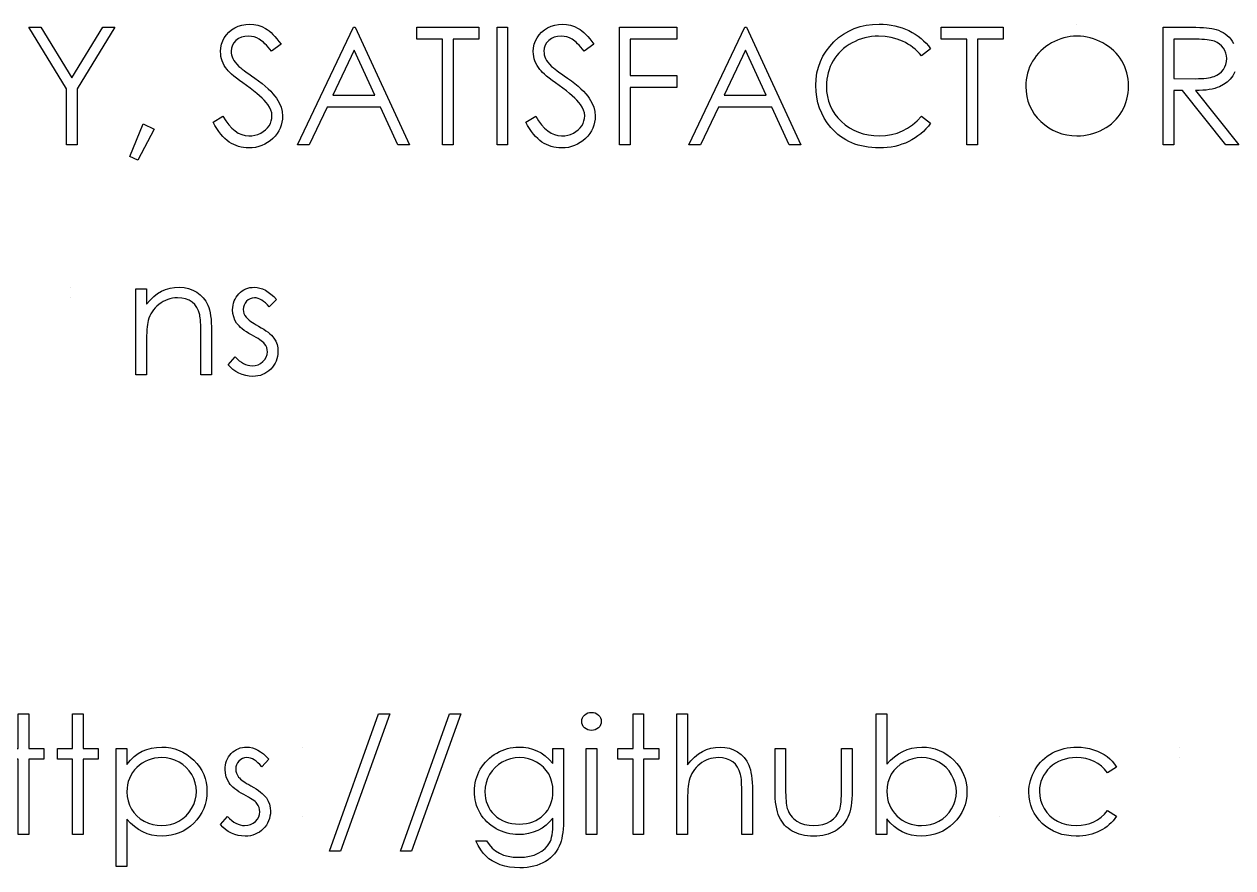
# Model space of a CAD drawing. Header units: millimetres. Extents: x -118 to 176, y -25 to 88.
# Drawn here: x 6.38 to 42.28, y 35.23 to 60.3 of the extents above; entities that cross this region are included whole.
import ezdxf

# ---------------------------------------------------------------- set-up
doc = ezdxf.new("R2010")
doc.units = ezdxf.units.MM

msp = doc.modelspace()

# ---------------------------------------------------------------- linework, layer by layer
at = {"color": 7, "linetype": 'Continuous'}
for p, q in [((37.638, 60.304), (37.638, 60.304)), ((7.755, 52.484), (7.755, 52.484)), ((7.754, 52.17), (7.754, 52.17)), ((14.664, 38.817), (14.664, 38.817)), ((40.691, 38.817), (40.691, 38.817)), ((40.689, 38.503), (40.689, 38.503)), ((14.664, 36.753), (14.664, 36.753)), ((35.35, 36.753), (35.35, 36.753))]:
    msp.add_line(p, q, dxfattribs=at)
at = {"color": 7, "linetype": 'Continuous', "flags": 128}
for points in [[(6.52, 60.215), (6.879, 60.215), (6.879, 60.215), (7.799, 58.711), (7.799, 58.711), (8.718, 60.215), (8.718, 60.215), (9.077, 60.215), (9.077, 60.215), (7.955, 58.378), (7.955, 58.378), (7.955, 56.715), (7.955, 56.715), (7.641, 56.715), (7.641, 56.715), (7.641, 58.378), (7.641, 58.378), (6.52, 60.215)], [(11.994, 57.39), (12.29, 57.567), (12.29, 57.567), (12.375, 57.43), (12.462, 57.312), (12.553, 57.212), (12.648, 57.13), (12.745, 57.066), (12.846, 57.02), (12.951, 56.993), (13.058, 56.984), (13.058, 56.984), (13.15, 56.989), (13.239, 57.004), (13.325, 57.029), (13.409, 57.065), (13.486, 57.109), (13.553, 57.161), (13.611, 57.219), (13.658, 57.285), (13.696, 57.355), (13.723, 57.427), (13.738, 57.5), (13.744, 57.577), (13.744, 57.577), (13.736, 57.664), (13.712, 57.751), (13.673, 57.836), (13.618, 57.92), (13.618, 57.92), (13.571, 57.98), (13.515, 58.042), (13.449, 58.108), (13.374, 58.176), (13.291, 58.247), (13.199, 58.322), (13.097, 58.399), (12.987, 58.479), (12.987, 58.479), (12.877, 58.558), (12.778, 58.632), (12.691, 58.7), (12.614, 58.763), (12.547, 58.819), (12.492, 58.87), (12.448, 58.915), (12.414, 58.955), (12.414, 58.955), (12.368, 59.017), (12.328, 59.08), (12.295, 59.145), (12.267, 59.211), (12.246, 59.278), (12.23, 59.347), (12.221, 59.417), (12.218, 59.487), (12.218, 59.487), (12.225, 59.598), (12.246, 59.705), (12.281, 59.806), (12.329, 59.902), (12.391, 59.99), (12.463, 60.069), (12.547, 60.137), (12.642, 60.196), (12.745, 60.243), (12.853, 60.278), (12.964, 60.297), (13.081, 60.304), (13.081, 60.304), (13.204, 60.297), (13.324, 60.273), (13.439, 60.233), (13.55, 60.177), (13.606, 60.142), (13.661, 60.101), (13.718, 60.053), (13.775, 59.998), (13.834, 59.936), (13.893, 59.868), (13.953, 59.793), (14.013, 59.712), (14.013, 59.712), (13.729, 59.497), (13.729, 59.497), (13.677, 59.562), (13.628, 59.622), (13.58, 59.676), (13.534, 59.724), (13.49, 59.766), (13.448, 59.802), (13.407, 59.833), (13.369, 59.858), (13.294, 59.896), (13.215, 59.924), (13.132, 59.94), (13.046, 59.945), (13.046, 59.945), (12.938, 59.938), (12.84, 59.913), (12.753, 59.873), (12.676, 59.817), (12.613, 59.75), (12.568, 59.675), (12.541, 59.592), (12.532, 59.502), (12.532, 59.502), (12.535, 59.446), (12.545, 59.391), (12.56, 59.336), (12.581, 59.282), (12.612, 59.227), (12.652, 59.171), (12.702, 59.112), (12.763, 59.05), (12.763, 59.05), (12.786, 59.03), (12.819, 59.003), (12.863, 58.97), (12.917, 58.929), (12.98, 58.882), (13.055, 58.829), (13.139, 58.769), (13.233, 58.702), (13.233, 58.702), (13.347, 58.618), (13.452, 58.537), (13.546, 58.459), (13.632, 58.383), (13.708, 58.309), (13.775, 58.237), (13.834, 58.168), (13.882, 58.101), (13.959, 57.969), (14.014, 57.837), (14.047, 57.705), (14.058, 57.572), (14.058, 57.572), (14.054, 57.478), (14.04, 57.387), (14.017, 57.299), (13.985, 57.214), (13.944, 57.132), (13.894, 57.054), (13.835, 56.979), (13.766, 56.907), (13.691, 56.841), (13.613, 56.783), (13.53, 56.735), (13.444, 56.696), (13.353, 56.665), (13.259, 56.642), (13.161, 56.629), (13.058, 56.625), (13.058, 56.625), (12.979, 56.628), (12.901, 56.636), (12.825, 56.649), (12.752, 56.669), (12.68, 56.694), (12.61, 56.724), (12.542, 56.759), (12.476, 56.801), (12.411, 56.848), (12.348, 56.904), (12.286, 56.966), (12.225, 57.036), (12.165, 57.113), (12.107, 57.198), (12.05, 57.29), (11.994, 57.39)], [(16.212, 60.215), (17.827, 56.715), (17.827, 56.715), (17.486, 56.715), (17.486, 56.715), (16.968, 57.836), (16.968, 57.836), (15.382, 57.836), (15.382, 57.836), (14.85, 56.715), (14.85, 56.715), (14.507, 56.715), (14.507, 56.715), (16.167, 60.215), (16.167, 60.215), (16.212, 60.215)], [(18.052, 59.856), (18.052, 60.215), (18.052, 60.215), (19.891, 60.215), (19.891, 60.215), (19.891, 59.856), (19.891, 59.856), (19.129, 59.856), (19.129, 59.856), (19.129, 56.715), (19.129, 56.715), (18.814, 56.715), (18.814, 56.715), (18.814, 59.856), (18.814, 59.856), (18.052, 59.856)], [(20.43, 60.215), (20.744, 60.215), (20.744, 60.215), (20.744, 56.715), (20.744, 56.715), (20.43, 56.715), (20.43, 56.715), (20.43, 60.215)], [(21.282, 57.39), (21.578, 57.567), (21.578, 57.567), (21.663, 57.43), (21.751, 57.312), (21.842, 57.212), (21.937, 57.13), (22.034, 57.066), (22.135, 57.02), (22.239, 56.993), (22.347, 56.984), (22.347, 56.984), (22.439, 56.989), (22.528, 57.004), (22.614, 57.029), (22.697, 57.065), (22.774, 57.109), (22.842, 57.161), (22.899, 57.219), (22.947, 57.285), (22.984, 57.355), (23.011, 57.427), (23.027, 57.5), (23.032, 57.577), (23.032, 57.577), (23.025, 57.664), (23.001, 57.751), (22.962, 57.836), (22.907, 57.92), (22.907, 57.92), (22.859, 57.98), (22.803, 58.042), (22.737, 58.108), (22.663, 58.176), (22.579, 58.247), (22.488, 58.322), (22.386, 58.399), (22.276, 58.479), (22.276, 58.479), (22.166, 58.558), (22.067, 58.632), (21.979, 58.7), (21.902, 58.763), (21.836, 58.819), (21.78, 58.87), (21.736, 58.915), (21.702, 58.955), (21.702, 58.955), (21.657, 59.017), (21.617, 59.08), (21.583, 59.145), (21.556, 59.211), (21.534, 59.278), (21.519, 59.347), (21.51, 59.417), (21.507, 59.487), (21.507, 59.487), (21.514, 59.598), (21.535, 59.705), (21.569, 59.806), (21.617, 59.902), (21.679, 59.99), (21.751, 60.069), (21.836, 60.137), (21.93, 60.196), (22.033, 60.243), (22.141, 60.278), (22.253, 60.297), (22.369, 60.304), (22.369, 60.304), (22.492, 60.297), (22.612, 60.273), (22.727, 60.233), (22.839, 60.177), (22.894, 60.142), (22.95, 60.101), (23.006, 60.053), (23.064, 59.998), (23.122, 59.936), (23.181, 59.868), (23.241, 59.793), (23.302, 59.712), (23.302, 59.712), (23.018, 59.497), (23.018, 59.497), (22.966, 59.562), (22.916, 59.622), (22.868, 59.676), (22.822, 59.724), (22.779, 59.766), (22.736, 59.802), (22.696, 59.833), (22.658, 59.858), (22.582, 59.896), (22.503, 59.924), (22.42, 59.94), (22.334, 59.945), (22.334, 59.945), (22.226, 59.938), (22.129, 59.913), (22.042, 59.873), (21.965, 59.817), (21.901, 59.75), (21.857, 59.675), (21.83, 59.592), (21.821, 59.502), (21.821, 59.502), (21.824, 59.446), (21.833, 59.391), (21.848, 59.336), (21.87, 59.282), (21.9, 59.227), (21.94, 59.171), (21.99, 59.112), (22.051, 59.05), (22.051, 59.05), (22.075, 59.03), (22.108, 59.003), (22.151, 58.97), (22.205, 58.929), (22.269, 58.882), (22.343, 58.829), (22.427, 58.769), (22.522, 58.702), (22.522, 58.702), (22.636, 58.618), (22.74, 58.537), (22.835, 58.459), (22.92, 58.383), (22.997, 58.309), (23.064, 58.237), (23.122, 58.168), (23.17, 58.101), (23.248, 57.969), (23.302, 57.837), (23.335, 57.705), (23.346, 57.572), (23.346, 57.572), (23.342, 57.478), (23.328, 57.387), (23.306, 57.299), (23.274, 57.214), (23.233, 57.132), (23.182, 57.054), (23.124, 56.979), (23.055, 56.907), (22.98, 56.841), (22.901, 56.783), (22.819, 56.735), (22.732, 56.696), (22.642, 56.665), (22.547, 56.642), (22.449, 56.629), (22.347, 56.625), (22.347, 56.625), (22.267, 56.628), (22.19, 56.636), (22.114, 56.649), (22.04, 56.669), (21.969, 56.694), (21.899, 56.724), (21.831, 56.759), (21.764, 56.801), (21.7, 56.848), (21.636, 56.904), (21.574, 56.966), (21.513, 57.036), (21.453, 57.113), (21.395, 57.198), (21.338, 57.29), (21.282, 57.39)], [(24.064, 60.215), (25.77, 60.215), (25.77, 60.215), (25.77, 59.856), (25.77, 59.856), (24.379, 59.856), (24.379, 59.856), (24.379, 58.779), (24.379, 58.779), (25.77, 58.779), (25.77, 58.779), (25.77, 58.42), (25.77, 58.42), (24.379, 58.42), (24.379, 58.42), (24.379, 56.715), (24.379, 56.715), (24.064, 56.715), (24.064, 56.715), (24.064, 60.215)], [(27.834, 60.215), (29.449, 56.715), (29.449, 56.715), (29.108, 56.715), (29.108, 56.715), (28.59, 57.836), (28.59, 57.836), (27.004, 57.836), (27.004, 57.836), (26.471, 56.715), (26.471, 56.715), (26.129, 56.715), (26.129, 56.715), (27.789, 60.215), (27.789, 60.215), (27.834, 60.215)], [(33.308, 59.572), (33.033, 59.362), (33.033, 59.362), (32.974, 59.431), (32.911, 59.497), (32.846, 59.558), (32.778, 59.614), (32.706, 59.666), (32.633, 59.714), (32.556, 59.757), (32.476, 59.797), (32.309, 59.862), (32.134, 59.908), (31.952, 59.936), (31.761, 59.945), (31.761, 59.945), (31.656, 59.943), (31.552, 59.933), (31.451, 59.917), (31.352, 59.896), (31.254, 59.867), (31.158, 59.834), (31.065, 59.793), (30.973, 59.747), (30.885, 59.695), (30.802, 59.639), (30.724, 59.579), (30.651, 59.514), (30.583, 59.445), (30.521, 59.372), (30.464, 59.295), (30.411, 59.213), (30.364, 59.128), (30.324, 59.041), (30.29, 58.951), (30.262, 58.858), (30.24, 58.763), (30.224, 58.665), (30.215, 58.564), (30.212, 58.461), (30.212, 58.461), (30.219, 58.306), (30.24, 58.158), (30.274, 58.017), (30.323, 57.882), (30.386, 57.753), (30.463, 57.631), (30.553, 57.515), (30.658, 57.407), (30.773, 57.308), (30.895, 57.221), (31.025, 57.149), (31.162, 57.09), (31.306, 57.043), (31.458, 57.01), (31.617, 56.99), (31.783, 56.984), (31.783, 56.984), (31.966, 56.993), (32.141, 57.02), (32.309, 57.066), (32.469, 57.13), (32.622, 57.212), (32.767, 57.312), (32.903, 57.43), (33.033, 57.567), (33.033, 57.567), (33.308, 57.359), (33.308, 57.359), (33.241, 57.274), (33.169, 57.193), (33.094, 57.118), (33.015, 57.048), (32.931, 56.982), (32.844, 56.922), (32.752, 56.867), (32.657, 56.816), (32.558, 56.771), (32.456, 56.733), (32.352, 56.7), (32.244, 56.672), (32.134, 56.651), (32.02, 56.637), (31.904, 56.628), (31.785, 56.625), (31.785, 56.625), (31.672, 56.627), (31.562, 56.635), (31.456, 56.647), (31.352, 56.663), (31.251, 56.684), (31.153, 56.711), (31.059, 56.742), (30.967, 56.778), (30.878, 56.818), (30.792, 56.864), (30.71, 56.914), (30.63, 56.969), (30.553, 57.029), (30.48, 57.093), (30.409, 57.163), (30.342, 57.237), (30.342, 57.237), (30.238, 57.369), (30.147, 57.509), (30.071, 57.655), (30.009, 57.808), (29.96, 57.967), (29.926, 58.133), (29.905, 58.305), (29.898, 58.485), (29.898, 58.485), (29.906, 58.673), (29.931, 58.854), (29.973, 59.028), (30.032, 59.193), (30.107, 59.351), (30.2, 59.501), (30.309, 59.644), (30.435, 59.779), (30.574, 59.903), (30.72, 60.009), (30.876, 60.099), (31.04, 60.173), (31.212, 60.231), (31.393, 60.271), (31.583, 60.296), (31.781, 60.304), (31.781, 60.304), (31.902, 60.301), (32.019, 60.292), (32.134, 60.277), (32.245, 60.256), (32.354, 60.229), (32.46, 60.196), (32.563, 60.156), (32.662, 60.111), (32.758, 60.061), (32.85, 60.006), (32.938, 59.945), (33.021, 59.881), (33.099, 59.811), (33.173, 59.736), (33.243, 59.656), (33.308, 59.572)], [(33.622, 59.856), (33.622, 60.215), (33.622, 60.215), (35.462, 60.215), (35.462, 60.215), (35.462, 59.856), (35.462, 59.856), (34.699, 59.856), (34.699, 59.856), (34.699, 56.715), (34.699, 56.715), (34.385, 56.715), (34.385, 56.715), (34.385, 59.856), (34.385, 59.856), (33.622, 59.856)], [(40.218, 60.215), (40.919, 60.215), (40.919, 60.215), (41.059, 60.214), (41.188, 60.212), (41.304, 60.208), (41.409, 60.203), (41.503, 60.196), (41.584, 60.188), (41.654, 60.178), (41.712, 60.167), (41.712, 60.167), (41.788, 60.147), (41.861, 60.121), (41.93, 60.09), (41.996, 60.054), (42.057, 60.013), (42.115, 59.966), (42.17, 59.915), (42.221, 59.858), (42.267, 59.798), (42.307, 59.734)], [(42.462, 56.715), (42.073, 56.715), (42.073, 56.715), (40.788, 58.33), (40.788, 58.33), (40.532, 58.33), (40.532, 58.33), (40.532, 56.715), (40.532, 56.715), (40.218, 56.715), (40.218, 56.715), (40.218, 60.215)], [(37.654, 59.945), (37.554, 59.943), (37.456, 59.933), (37.359, 59.917), (37.264, 59.896), (37.17, 59.867), (37.077, 59.832), (36.985, 59.792), (36.895, 59.745), (36.808, 59.693), (36.726, 59.636), (36.649, 59.575), (36.577, 59.51), (36.509, 59.44), (36.446, 59.367), (36.389, 59.288), (36.336, 59.206), (36.289, 59.12), (36.248, 59.032), (36.213, 58.941), (36.185, 58.847), (36.163, 58.752), (36.148, 58.654), (36.138, 58.554), (36.135, 58.451), (36.135, 58.451), (36.142, 58.299), (36.163, 58.154), (36.197, 58.015), (36.246, 57.882), (36.309, 57.754), (36.385, 57.633), (36.476, 57.518), (36.58, 57.409), (36.694, 57.309), (36.814, 57.223), (36.94, 57.15), (37.071, 57.09), (37.208, 57.043), (37.351, 57.01), (37.499, 56.99), (37.654, 56.984), (37.654, 56.984), (37.757, 56.987), (37.859, 56.996), (37.959, 57.011), (38.057, 57.033), (38.153, 57.06), (38.247, 57.093), (38.339, 57.133), (38.43, 57.179), (38.517, 57.23), (38.599, 57.285), (38.675, 57.346), (38.747, 57.41), (38.815, 57.479), (38.877, 57.552), (38.934, 57.63), (38.986, 57.713), (39.033, 57.799), (39.074, 57.888), (39.108, 57.978), (39.136, 58.071), (39.158, 58.167), (39.174, 58.264), (39.183, 58.364), (39.186, 58.467), (39.186, 58.467), (39.183, 58.568), (39.174, 58.668), (39.158, 58.765), (39.136, 58.859), (39.108, 58.951), (39.074, 59.04), (39.033, 59.127), (38.986, 59.212), (38.934, 59.293), (38.876, 59.37), (38.813, 59.443), (38.746, 59.512), (38.673, 59.577), (38.594, 59.637), (38.512, 59.693), (38.423, 59.745), (38.332, 59.792), (38.239, 59.832), (38.145, 59.867), (38.05, 59.896), (37.952, 59.917), (37.854, 59.933), (37.755, 59.943), (37.654, 59.945)], [(40.532, 59.856), (40.532, 58.689), (40.532, 58.689), (41.173, 58.684), (41.173, 58.684), (41.263, 58.685), (41.347, 58.688), (41.425, 58.693), (41.497, 58.7), (41.563, 58.709), (41.623, 58.72), (41.677, 58.734), (41.724, 58.749), (41.808, 58.787), (41.883, 58.834), (41.948, 58.892), (42.003, 58.958), (42.047, 59.032), (42.078, 59.11), (42.097, 59.193), (42.103, 59.279), (42.103, 59.279), (42.097, 59.363), (42.078, 59.444), (42.045, 59.52), (42.001, 59.593), (41.947, 59.659), (41.884, 59.714), (41.814, 59.76), (41.735, 59.795), (41.691, 59.809), (41.639, 59.821), (41.581, 59.832), (41.517, 59.84), (41.445, 59.847), (41.366, 59.852), (41.28, 59.855), (41.189, 59.856), (41.189, 59.856), (40.532, 59.856)], [(16.186, 59.532), (15.552, 58.195), (15.552, 58.195), (16.803, 58.195), (16.803, 58.195), (16.186, 59.532)], [(27.808, 59.532), (27.174, 58.195), (27.174, 58.195), (28.425, 58.195), (28.425, 58.195), (27.808, 59.532)], [(42.339, 58.887), (42.279, 58.773), (42.202, 58.671), (42.111, 58.582), (42.005, 58.506), (41.884, 58.444), (41.817, 58.418), (41.744, 58.394), (41.665, 58.375), (41.579, 58.359), (41.487, 58.347), (41.39, 58.338), (41.286, 58.332), (41.176, 58.33), (41.176, 58.33), (42.462, 56.715)], [(9.923, 57.343), (10.244, 57.187), (10.244, 57.187), (9.762, 56.266), (9.762, 56.266), (9.526, 56.368), (9.526, 56.368), (9.923, 57.343)], [(9.705, 52.439), (10.02, 52.439), (10.02, 52.439), (10.02, 51.978), (10.02, 51.978), (10.123, 52.101), (10.231, 52.207), (10.344, 52.294), (10.463, 52.363), (10.587, 52.416), (10.717, 52.454), (10.852, 52.476), (10.993, 52.484), (10.993, 52.484), (11.134, 52.475), (11.268, 52.448), (11.392, 52.402), (11.509, 52.339), (11.614, 52.261), (11.705, 52.17), (11.781, 52.066), (11.842, 51.95), (11.867, 51.884), (11.889, 51.81), (11.907, 51.728), (11.922, 51.637), (11.934, 51.537), (11.942, 51.429), (11.948, 51.312), (11.949, 51.187), (11.949, 51.187), (11.949, 49.881), (11.949, 49.881), (11.635, 49.881), (11.635, 49.881), (11.635, 51.084), (11.635, 51.084), (11.634, 51.189), (11.633, 51.284), (11.63, 51.37), (11.626, 51.448), (11.62, 51.516), (11.614, 51.575), (11.606, 51.626), (11.598, 51.666), (11.598, 51.666), (11.562, 51.784), (11.512, 51.886), (11.449, 51.973), (11.373, 52.043), (11.283, 52.099), (11.181, 52.138), (11.066, 52.162), (10.938, 52.17), (10.938, 52.17), (10.862, 52.167), (10.789, 52.158), (10.716, 52.142), (10.647, 52.121), (10.579, 52.093), (10.513, 52.06), (10.449, 52.02), (10.388, 51.975), (10.329, 51.924), (10.277, 51.872), (10.229, 51.816), (10.186, 51.757), (10.149, 51.695), (10.117, 51.631), (10.09, 51.562), (10.068, 51.492), (10.068, 51.492), (10.057, 51.44), (10.047, 51.379), (10.038, 51.308), (10.031, 51.227), (10.027, 51.136), (10.022, 51.036), (10.02, 50.926), (10.02, 50.806), (10.02, 50.806), (10.02, 49.881), (10.02, 49.881), (9.705, 49.881), (9.705, 49.881), (9.705, 52.439)], [(13.879, 52.12), (13.665, 51.9), (13.665, 51.9), (13.609, 51.964), (13.553, 52.018), (13.497, 52.064), (13.442, 52.102), (13.387, 52.132), (13.332, 52.153), (13.278, 52.165), (13.224, 52.17), (13.224, 52.17), (13.158, 52.163), (13.097, 52.144), (13.04, 52.111), (12.989, 52.066), (12.946, 52.012), (12.916, 51.954), (12.898, 51.892), (12.891, 51.825), (12.891, 51.825), (12.897, 51.765), (12.913, 51.707), (12.94, 51.649), (12.978, 51.593), (12.978, 51.593), (13.003, 51.565), (13.034, 51.535), (13.07, 51.504), (13.113, 51.471), (13.162, 51.438), (13.217, 51.403), (13.277, 51.367), (13.344, 51.33), (13.344, 51.33), (13.425, 51.283), (13.499, 51.238), (13.567, 51.192), (13.628, 51.147), (13.682, 51.103), (13.73, 51.058), (13.771, 51.014), (13.804, 50.971), (13.804, 50.971), (13.856, 50.88), (13.894, 50.784), (13.916, 50.683), (13.923, 50.575), (13.923, 50.575), (13.92, 50.5), (13.91, 50.427), (13.893, 50.357), (13.87, 50.29), (13.839, 50.225), (13.803, 50.164), (13.759, 50.106), (13.709, 50.051), (13.653, 50), (13.595, 49.957), (13.534, 49.92), (13.468, 49.89), (13.4, 49.866), (13.327, 49.85), (13.252, 49.84), (13.174, 49.836), (13.174, 49.836), (13.068, 49.842), (12.965, 49.859), (12.864, 49.888), (12.765, 49.928), (12.672, 49.979), (12.587, 50.038), (12.511, 50.106), (12.443, 50.183), (12.443, 50.183), (12.651, 50.42), (12.651, 50.42), (12.711, 50.357), (12.772, 50.302), (12.835, 50.256), (12.897, 50.218), (12.961, 50.188), (13.026, 50.167), (13.091, 50.155), (13.158, 50.15), (13.158, 50.15), (13.248, 50.158), (13.332, 50.181), (13.408, 50.219), (13.477, 50.273), (13.535, 50.337), (13.576, 50.407), (13.601, 50.481), (13.609, 50.562), (13.609, 50.562), (13.604, 50.629), (13.588, 50.692), (13.561, 50.751), (13.523, 50.806), (13.523, 50.806), (13.499, 50.833), (13.467, 50.861), (13.428, 50.892), (13.384, 50.924), (13.332, 50.958), (13.273, 50.993), (13.208, 51.03), (13.135, 51.07), (13.135, 51.07), (13.057, 51.114), (12.986, 51.158), (12.921, 51.202), (12.863, 51.246), (12.811, 51.289), (12.766, 51.333), (12.727, 51.376), (12.694, 51.419), (12.694, 51.419), (12.643, 51.508), (12.607, 51.604), (12.584, 51.705), (12.577, 51.813), (12.577, 51.813), (12.58, 51.884), (12.588, 51.951), (12.603, 52.015), (12.623, 52.077), (12.649, 52.135), (12.68, 52.191), (12.717, 52.243), (12.76, 52.292), (12.808, 52.337), (12.858, 52.376), (12.912, 52.409), (12.968, 52.436), (13.027, 52.457), (13.09, 52.472), (13.155, 52.481), (13.224, 52.484), (13.224, 52.484), (13.305, 52.478), (13.386, 52.461), (13.468, 52.433), (13.55, 52.393), (13.632, 52.341), (13.714, 52.279), (13.796, 52.205), (13.879, 52.12)], [(23.233, 39.849), (23.291, 39.844), (23.345, 39.83), (23.395, 39.804), (23.44, 39.77), (23.478, 39.729), (23.504, 39.682), (23.52, 39.633), (23.526, 39.579), (23.526, 39.579), (23.52, 39.526), (23.504, 39.477), (23.478, 39.431), (23.44, 39.39), (23.395, 39.356), (23.345, 39.33), (23.291, 39.316), (23.233, 39.311), (23.233, 39.311), (23.175, 39.316), (23.123, 39.33), (23.073, 39.356), (23.028, 39.39), (22.991, 39.431), (22.964, 39.477), (22.948, 39.526), (22.943, 39.579), (22.943, 39.579), (22.948, 39.633), (22.964, 39.682), (22.991, 39.729), (23.028, 39.77), (23.073, 39.804), (23.123, 39.83), (23.175, 39.844), (23.233, 39.849)], [(6.205, 39.804), (6.52, 39.804), (6.52, 39.804), (6.52, 38.772), (6.52, 38.772), (6.968, 38.772), (6.968, 38.772), (6.968, 38.458), (6.968, 38.458), (6.52, 38.458), (6.52, 38.458), (6.52, 36.215), (6.52, 36.215), (6.205, 36.215), (6.205, 36.215), (6.205, 38.458), (6.205, 38.458), (5.757, 38.458), (5.757, 38.458), (5.757, 38.772), (5.757, 38.772), (6.205, 38.772), (6.205, 38.772), (6.205, 39.804)], [(7.821, 39.804), (8.135, 39.804), (8.135, 39.804), (8.135, 38.772), (8.135, 38.772), (8.584, 38.772), (8.584, 38.772), (8.584, 38.458), (8.584, 38.458), (8.135, 38.458), (8.135, 38.458), (8.135, 36.215), (8.135, 36.215), (7.821, 36.215), (7.821, 36.215), (7.821, 38.458), (7.821, 38.458), (7.372, 38.458), (7.372, 38.458), (7.372, 38.772), (7.372, 38.772), (7.821, 38.772), (7.821, 38.772), (7.821, 39.804)], [(17.244, 39.804), (15.78, 35.721), (15.78, 35.721), (15.449, 35.721), (15.449, 35.721), (16.913, 39.804), (16.913, 39.804), (17.244, 39.804)], [(19.353, 39.804), (17.889, 35.721), (17.889, 35.721), (17.558, 35.721), (17.558, 35.721), (19.022, 39.804), (19.022, 39.804), (19.353, 39.804)], [(24.468, 39.804), (24.782, 39.804), (24.782, 39.804), (24.782, 38.772), (24.782, 38.772), (25.231, 38.772), (25.231, 38.772), (25.231, 38.458), (25.231, 38.458), (24.782, 38.458), (24.782, 38.458), (24.782, 36.215), (24.782, 36.215), (24.468, 36.215), (24.468, 36.215), (24.468, 38.458), (24.468, 38.458), (24.02, 38.458), (24.02, 38.458), (24.02, 38.772), (24.02, 38.772), (24.468, 38.772), (24.468, 38.772), (24.468, 39.804)], [(25.77, 39.804), (26.084, 39.804), (26.084, 39.804), (26.084, 38.289), (26.084, 38.289), (26.187, 38.413), (26.297, 38.521), (26.41, 38.612), (26.53, 38.685), (26.654, 38.743), (26.783, 38.784), (26.917, 38.809), (27.057, 38.817), (27.057, 38.817), (27.198, 38.808), (27.332, 38.781), (27.456, 38.736), (27.573, 38.673), (27.678, 38.594), (27.769, 38.504), (27.845, 38.4), (27.906, 38.284), (27.931, 38.219), (27.953, 38.145), (27.971, 38.063), (27.986, 37.972), (27.998, 37.871), (28.006, 37.763), (28.012, 37.646), (28.013, 37.521), (28.013, 37.521), (28.013, 36.215), (28.013, 36.215), (27.699, 36.215), (27.699, 36.215), (27.699, 37.418), (27.699, 37.418), (27.698, 37.522), (27.697, 37.617), (27.694, 37.704), (27.69, 37.782), (27.685, 37.85), (27.679, 37.908), (27.671, 37.959), (27.663, 38), (27.663, 38), (27.625, 38.117), (27.574, 38.22), (27.511, 38.306), (27.435, 38.377), (27.346, 38.432), (27.244, 38.471), (27.129, 38.495), (27.001, 38.503), (27.001, 38.503), (26.926, 38.5), (26.852, 38.491), (26.78, 38.476), (26.71, 38.455), (26.642, 38.427), (26.577, 38.394), (26.513, 38.354), (26.452, 38.308), (26.394, 38.258), (26.341, 38.205), (26.293, 38.149), (26.251, 38.09), (26.213, 38.028), (26.181, 37.964), (26.154, 37.896), (26.132, 37.826), (26.132, 37.826), (26.121, 37.775), (26.111, 37.714), (26.103, 37.643), (26.096, 37.561), (26.091, 37.471), (26.086, 37.37), (26.084, 37.26), (26.084, 37.139), (26.084, 37.139), (26.084, 36.215), (26.084, 36.215), (25.77, 36.215), (25.77, 36.215), (25.77, 39.804)], [(31.693, 36.215), (31.693, 39.804), (31.693, 39.804), (32.007, 39.804), (32.007, 39.804), (32.007, 38.308), (32.007, 38.308), (32.115, 38.428), (32.23, 38.531), (32.351, 38.619), (32.478, 38.69), (32.612, 38.746), (32.751, 38.786), (32.898, 38.809), (33.05, 38.817), (33.05, 38.817), (33.185, 38.811), (33.316, 38.793), (33.442, 38.762), (33.563, 38.72), (33.677, 38.666), (33.788, 38.599), (33.893, 38.521), (33.994, 38.429), (34.086, 38.33), (34.165, 38.225), (34.232, 38.115), (34.287, 38), (34.33, 37.88), (34.36, 37.755), (34.379, 37.624), (34.385, 37.488), (34.385, 37.488), (34.379, 37.355), (34.36, 37.226), (34.33, 37.101), (34.286, 36.982), (34.231, 36.868), (34.163, 36.759), (34.083, 36.655), (33.99, 36.556), (33.889, 36.466), (33.783, 36.387), (33.672, 36.32), (33.555, 36.266), (33.434, 36.224), (33.308, 36.194), (33.176, 36.176), (33.04, 36.17), (33.04, 36.17), (32.885, 36.177), (32.737, 36.201), (32.596, 36.24), (32.463, 36.294), (32.338, 36.365), (32.22, 36.454), (32.11, 36.562), (32.007, 36.688), (32.007, 36.688), (32.007, 36.215), (32.007, 36.215), (31.693, 36.215)], [(9.122, 38.772), (9.436, 38.772), (9.436, 38.772), (9.436, 38.299), (9.436, 38.299), (9.539, 38.425), (9.649, 38.532), (9.767, 38.622), (9.893, 38.693), (10.026, 38.747), (10.166, 38.786), (10.314, 38.809), (10.47, 38.817), (10.47, 38.817), (10.606, 38.811), (10.737, 38.793), (10.864, 38.763), (10.985, 38.72), (11.101, 38.666), (11.212, 38.6), (11.319, 38.521), (11.42, 38.431), (11.512, 38.332), (11.592, 38.227), (11.66, 38.119), (11.716, 38.005), (11.759, 37.886), (11.79, 37.763), (11.808, 37.634), (11.814, 37.5), (11.814, 37.5), (11.808, 37.364), (11.79, 37.233), (11.76, 37.108), (11.717, 36.987), (11.662, 36.871), (11.594, 36.761), (11.515, 36.657), (11.423, 36.557), (11.323, 36.466), (11.218, 36.388), (11.107, 36.321), (10.992, 36.266), (10.871, 36.224), (10.746, 36.194), (10.615, 36.176), (10.479, 36.17), (10.479, 36.17), (10.327, 36.177), (10.181, 36.202), (10.041, 36.241), (9.907, 36.297), (9.78, 36.369), (9.659, 36.456), (9.545, 36.559), (9.436, 36.678), (9.436, 36.678), (9.436, 35.272), (9.436, 35.272), (9.122, 35.272), (9.122, 35.272), (9.122, 38.772)], [(13.654, 38.453), (13.441, 38.234), (13.441, 38.234), (13.385, 38.297), (13.329, 38.352), (13.273, 38.398), (13.218, 38.436), (13.163, 38.465), (13.108, 38.486), (13.053, 38.499), (12.999, 38.503), (12.999, 38.503), (12.933, 38.497), (12.872, 38.477), (12.816, 38.445), (12.764, 38.399), (12.722, 38.345), (12.692, 38.288), (12.673, 38.225), (12.667, 38.159), (12.667, 38.159), (12.673, 38.098), (12.689, 38.04), (12.716, 37.983), (12.754, 37.927), (12.754, 37.927), (12.778, 37.898), (12.809, 37.868), (12.846, 37.837), (12.889, 37.805), (12.938, 37.771), (12.992, 37.737), (13.053, 37.7), (13.119, 37.663), (13.119, 37.663), (13.201, 37.617), (13.275, 37.571), (13.343, 37.526), (13.404, 37.481), (13.458, 37.436), (13.506, 37.392), (13.546, 37.348), (13.58, 37.304), (13.58, 37.304), (13.632, 37.214), (13.67, 37.118), (13.691, 37.016), (13.699, 36.909), (13.699, 36.909), (13.696, 36.833), (13.686, 36.76), (13.669, 36.69), (13.646, 36.623), (13.615, 36.559), (13.578, 36.498), (13.535, 36.44), (13.484, 36.384), (13.429, 36.334), (13.371, 36.29), (13.309, 36.254), (13.244, 36.224), (13.175, 36.2), (13.103, 36.183), (13.028, 36.173), (12.95, 36.17), (12.95, 36.17), (12.844, 36.175), (12.741, 36.193), (12.64, 36.222), (12.541, 36.262), (12.448, 36.312), (12.363, 36.372), (12.286, 36.44), (12.218, 36.516), (12.218, 36.516), (12.426, 36.753), (12.426, 36.753), (12.487, 36.69), (12.548, 36.635), (12.61, 36.589), (12.673, 36.551), (12.736, 36.522), (12.802, 36.501), (12.867, 36.488), (12.933, 36.484), (12.933, 36.484), (13.024, 36.491), (13.107, 36.515), (13.184, 36.552), (13.253, 36.606), (13.311, 36.67), (13.352, 36.74), (13.377, 36.815), (13.385, 36.895), (13.385, 36.895), (13.379, 36.962), (13.363, 37.025), (13.337, 37.084), (13.299, 37.139), (13.299, 37.139), (13.274, 37.166), (13.243, 37.195), (13.204, 37.226), (13.159, 37.258), (13.107, 37.291), (13.048, 37.327), (12.983, 37.364), (12.911, 37.403), (12.911, 37.403), (12.833, 37.447), (12.762, 37.491), (12.697, 37.535), (12.638, 37.579), (12.586, 37.622), (12.541, 37.666), (12.502, 37.709), (12.47, 37.752), (12.47, 37.752), (12.419, 37.841), (12.382, 37.937), (12.36, 38.038), (12.353, 38.146), (12.353, 38.146), (12.356, 38.217), (12.364, 38.284), (12.379, 38.349), (12.398, 38.41), (12.424, 38.469), (12.456, 38.524), (12.493, 38.577), (12.536, 38.626), (12.584, 38.671), (12.634, 38.709), (12.687, 38.742), (12.743, 38.769), (12.803, 38.79), (12.865, 38.805), (12.931, 38.814), (12.999, 38.817), (12.999, 38.817), (13.081, 38.811), (13.162, 38.795), (13.244, 38.766), (13.326, 38.726), (13.407, 38.675), (13.489, 38.612), (13.572, 38.539), (13.654, 38.453)], [(22.09, 38.772), (22.404, 38.772), (22.404, 38.772), (22.404, 36.742), (22.404, 36.742), (22.403, 36.613), (22.399, 36.492), (22.391, 36.381), (22.381, 36.278), (22.368, 36.184), (22.352, 36.1), (22.333, 36.025), (22.311, 35.958), (22.311, 35.958), (22.276, 35.872), (22.235, 35.792), (22.189, 35.717), (22.136, 35.647), (22.077, 35.582), (22.014, 35.522), (21.944, 35.466), (21.867, 35.417), (21.786, 35.372), (21.702, 35.334), (21.613, 35.301), (21.519, 35.275), (21.423, 35.254), (21.322, 35.239), (21.216, 35.23), (21.108, 35.227), (21.108, 35.227), (20.949, 35.233), (20.799, 35.251), (20.657, 35.28), (20.523, 35.321), (20.4, 35.372), (20.288, 35.431), (20.189, 35.498), (20.102, 35.573), (20.022, 35.661), (19.945, 35.767), (19.872, 35.892), (19.802, 36.035), (19.802, 36.035), (20.116, 36.035), (20.116, 36.035), (20.195, 35.917), (20.285, 35.816), (20.386, 35.731), (20.498, 35.662), (20.622, 35.609), (20.76, 35.572), (20.911, 35.549), (21.078, 35.541), (21.078, 35.541), (21.242, 35.549), (21.392, 35.572), (21.53, 35.609), (21.654, 35.662), (21.763, 35.727), (21.856, 35.799), (21.931, 35.879), (21.99, 35.966), (22.014, 36.016), (22.034, 36.073), (22.051, 36.137), (22.065, 36.21), (22.076, 36.289), (22.084, 36.376), (22.089, 36.47), (22.09, 36.572), (22.09, 36.572), (22.09, 36.705), (22.09, 36.705), (21.992, 36.593), (21.884, 36.495), (21.765, 36.411), (21.636, 36.341), (21.5, 36.285), (21.36, 36.246), (21.216, 36.222), (21.068, 36.215), (21.068, 36.215), (20.98, 36.217), (20.894, 36.226), (20.809, 36.239), (20.726, 36.258), (20.644, 36.283), (20.563, 36.313), (20.483, 36.348), (20.405, 36.388), (20.33, 36.434), (20.259, 36.483), (20.193, 36.536), (20.13, 36.592), (20.073, 36.653), (20.02, 36.717), (19.971, 36.785), (19.926, 36.856), (19.886, 36.93), (19.852, 37.007), (19.823, 37.085), (19.799, 37.165), (19.781, 37.246), (19.767, 37.329), (19.76, 37.415), (19.757, 37.502), (19.757, 37.502), (19.76, 37.589), (19.768, 37.675), (19.781, 37.759), (19.801, 37.842), (19.825, 37.923), (19.856, 38.003), (19.891, 38.081), (19.933, 38.158), (19.979, 38.232), (20.029, 38.302), (20.084, 38.368), (20.143, 38.431), (20.206, 38.489), (20.273, 38.543), (20.345, 38.593), (20.421, 38.64), (20.499, 38.681), (20.578, 38.718), (20.659, 38.748), (20.74, 38.773), (20.823, 38.792), (20.907, 38.806), (20.992, 38.814), (21.078, 38.817), (21.078, 38.817), (21.219, 38.81), (21.355, 38.79), (21.486, 38.756), (21.612, 38.708), (21.735, 38.644), (21.856, 38.558), (21.974, 38.452), (22.09, 38.325), (22.09, 38.325), (22.09, 38.772)], [(23.077, 38.772), (23.391, 38.772), (23.391, 38.772), (23.391, 36.215), (23.391, 36.215), (23.077, 36.215), (23.077, 36.215), (23.077, 38.772)], [(28.686, 38.772), (29, 38.772), (29, 38.772), (29, 37.586), (29, 37.586), (29.001, 37.481), (29.003, 37.386), (29.007, 37.298), (29.013, 37.219), (29.02, 37.149), (29.028, 37.087), (29.038, 37.033), (29.05, 36.988), (29.05, 36.988), (29.071, 36.931), (29.096, 36.877), (29.125, 36.827), (29.158, 36.779), (29.196, 36.734), (29.238, 36.693), (29.284, 36.654), (29.334, 36.619), (29.444, 36.56), (29.565, 36.517), (29.695, 36.492), (29.835, 36.484), (29.835, 36.484), (29.976, 36.492), (30.105, 36.517), (30.222, 36.558), (30.329, 36.616), (30.422, 36.686), (30.5, 36.768), (30.562, 36.86), (30.609, 36.963), (30.609, 36.963), (30.621, 37.005), (30.631, 37.057), (30.64, 37.119), (30.648, 37.192), (30.654, 37.275), (30.657, 37.369), (30.66, 37.472), (30.661, 37.586), (30.661, 37.586), (30.661, 38.772), (30.661, 38.772), (30.975, 38.772), (30.975, 38.772), (30.975, 37.527), (30.975, 37.527), (30.973, 37.4), (30.967, 37.281), (30.957, 37.169), (30.943, 37.067), (30.926, 36.972), (30.904, 36.886), (30.878, 36.807), (30.848, 36.736), (30.815, 36.672), (30.778, 36.611), (30.736, 36.553), (30.691, 36.499), (30.641, 36.449), (30.588, 36.402), (30.53, 36.359), (30.468, 36.32), (30.403, 36.285), (30.334, 36.254), (30.26, 36.229), (30.183, 36.208), (30.101, 36.191), (30.016, 36.179), (29.926, 36.172), (29.833, 36.17), (29.833, 36.17), (29.739, 36.172), (29.65, 36.179), (29.564, 36.191), (29.482, 36.208), (29.404, 36.229), (29.331, 36.254), (29.26, 36.285), (29.195, 36.32), (29.133, 36.359), (29.075, 36.402), (29.021, 36.449), (28.971, 36.5), (28.925, 36.555), (28.884, 36.613), (28.846, 36.674), (28.812, 36.74), (28.783, 36.811), (28.757, 36.891), (28.735, 36.98), (28.718, 37.077), (28.704, 37.183), (28.694, 37.296), (28.688, 37.419), (28.686, 37.55), (28.686, 37.55), (28.686, 38.772)], [(38.827, 38.218), (38.564, 38.054), (38.564, 38.054), (38.475, 38.159), (38.378, 38.251), (38.273, 38.328), (38.161, 38.391), (38.041, 38.44), (37.912, 38.475), (37.777, 38.496), (37.633, 38.503), (37.633, 38.503), (37.518, 38.498), (37.407, 38.485), (37.302, 38.462), (37.202, 38.43), (37.107, 38.389), (37.016, 38.338), (36.931, 38.279), (36.85, 38.211), (36.777, 38.136), (36.714, 38.056), (36.66, 37.974), (36.617, 37.887), (36.582, 37.796), (36.558, 37.702), (36.544, 37.603), (36.539, 37.5), (36.539, 37.5), (36.548, 37.366), (36.575, 37.237), (36.619, 37.111), (36.682, 36.989), (36.76, 36.876), (36.852, 36.775), (36.957, 36.689), (37.075, 36.616), (37.204, 36.558), (37.34, 36.517), (37.484, 36.492), (37.635, 36.484), (37.635, 36.484), (37.774, 36.491), (37.907, 36.512), (38.032, 36.547), (38.152, 36.596), (38.265, 36.659), (38.371, 36.736), (38.471, 36.827), (38.564, 36.932), (38.564, 36.932), (38.827, 36.76), (38.827, 36.76), (38.78, 36.692), (38.728, 36.627), (38.672, 36.567), (38.612, 36.511), (38.549, 36.459), (38.481, 36.41), (38.409, 36.365), (38.334, 36.325), (38.256, 36.288), (38.174, 36.257), (38.091, 36.23), (38.004, 36.208), (37.915, 36.191), (37.823, 36.179), (37.728, 36.172), (37.63, 36.17), (37.63, 36.17), (37.482, 36.175), (37.34, 36.194), (37.205, 36.223), (37.076, 36.264), (36.953, 36.318), (36.837, 36.383), (36.727, 36.46), (36.624, 36.549), (36.53, 36.646), (36.45, 36.749), (36.381, 36.857), (36.325, 36.97), (36.281, 37.088), (36.25, 37.211), (36.231, 37.339), (36.225, 37.472), (36.225, 37.472), (36.227, 37.563), (36.237, 37.652), (36.251, 37.739), (36.272, 37.825), (36.298, 37.909), (36.33, 37.992), (36.368, 38.073), (36.411, 38.152), (36.46, 38.228), (36.514, 38.3), (36.571, 38.368), (36.633, 38.431), (36.699, 38.49), (36.77, 38.544), (36.846, 38.595), (36.925, 38.641), (37.008, 38.682), (37.093, 38.718), (37.181, 38.748), (37.271, 38.773), (37.364, 38.793), (37.459, 38.806), (37.556, 38.814), (37.656, 38.817), (37.656, 38.817), (37.782, 38.812), (37.906, 38.797), (38.027, 38.774), (38.146, 38.739), (38.26, 38.697), (38.365, 38.65), (38.461, 38.596), (38.547, 38.536), (38.627, 38.469), (38.7, 38.394), (38.767, 38.31), (38.827, 38.218)], [(10.467, 38.503), (10.36, 38.499), (10.258, 38.485), (10.16, 38.462), (10.066, 38.43), (9.976, 38.389), (9.891, 38.34), (9.81, 38.28), (9.733, 38.212), (9.664, 38.137), (9.604, 38.058), (9.553, 37.974), (9.511, 37.885), (9.478, 37.793), (9.455, 37.695), (9.441, 37.594), (9.436, 37.488), (9.436, 37.488), (9.445, 37.349), (9.469, 37.218), (9.511, 37.093), (9.569, 36.976), (9.642, 36.869), (9.731, 36.773), (9.833, 36.688), (9.949, 36.616), (10.075, 36.558), (10.204, 36.517), (10.336, 36.492), (10.472, 36.484), (10.472, 36.484), (10.605, 36.492), (10.734, 36.517), (10.859, 36.559), (10.98, 36.618), (11.093, 36.691), (11.194, 36.778), (11.282, 36.878), (11.359, 36.992), (11.42, 37.114), (11.465, 37.239), (11.491, 37.366), (11.5, 37.497), (11.5, 37.497), (11.492, 37.628), (11.465, 37.756), (11.422, 37.88), (11.36, 38.001), (11.284, 38.114), (11.196, 38.213), (11.096, 38.299), (10.984, 38.371), (10.862, 38.429), (10.736, 38.47), (10.604, 38.495), (10.467, 38.503)], [(21.103, 38.503), (20.965, 38.495), (20.833, 38.469), (20.706, 38.428), (20.583, 38.369), (20.47, 38.296), (20.369, 38.21), (20.282, 38.111), (20.207, 38), (20.147, 37.879), (20.105, 37.754), (20.079, 37.624), (20.071, 37.489), (20.071, 37.489), (20.075, 37.388), (20.088, 37.29), (20.111, 37.197), (20.142, 37.109), (20.181, 37.025), (20.229, 36.946), (20.287, 36.871), (20.353, 36.801), (20.426, 36.737), (20.504, 36.681), (20.588, 36.635), (20.677, 36.597), (20.771, 36.567), (20.87, 36.545), (20.975, 36.533), (21.084, 36.529), (21.084, 36.529), (21.195, 36.533), (21.3, 36.545), (21.399, 36.567), (21.493, 36.596), (21.582, 36.634), (21.664, 36.681), (21.742, 36.735), (21.814, 36.799), (21.878, 36.869), (21.934, 36.944), (21.982, 37.025), (22.021, 37.111), (22.051, 37.202), (22.073, 37.298), (22.086, 37.4), (22.09, 37.507), (22.09, 37.507), (22.082, 37.647), (22.058, 37.778), (22.019, 37.902), (21.963, 38.018), (21.893, 38.124), (21.81, 38.219), (21.714, 38.302), (21.603, 38.373), (21.485, 38.429), (21.362, 38.471), (21.235, 38.495), (21.103, 38.503)], [(33.037, 36.484), (33.175, 36.492), (33.307, 36.517), (33.433, 36.558), (33.554, 36.616), (33.666, 36.688), (33.767, 36.774), (33.855, 36.873), (33.931, 36.985), (33.992, 37.106), (34.036, 37.23), (34.062, 37.357), (34.071, 37.488), (34.071, 37.488), (34.062, 37.62), (34.036, 37.748), (33.991, 37.873), (33.929, 37.995), (33.853, 38.108), (33.764, 38.209), (33.663, 38.295), (33.551, 38.369), (33.43, 38.428), (33.304, 38.469), (33.175, 38.495), (33.042, 38.503), (33.042, 38.503), (32.906, 38.495), (32.774, 38.469), (32.645, 38.428), (32.52, 38.369), (32.404, 38.296), (32.301, 38.212), (32.213, 38.116), (32.139, 38.008), (32.081, 37.891), (32.04, 37.768), (32.015, 37.636), (32.007, 37.498), (32.007, 37.498), (32.012, 37.392), (32.026, 37.291), (32.049, 37.193), (32.081, 37.101), (32.123, 37.012), (32.174, 36.928), (32.235, 36.849), (32.304, 36.774), (32.38, 36.706), (32.462, 36.647), (32.547, 36.597), (32.636, 36.557), (32.73, 36.524), (32.828, 36.502), (32.931, 36.488), (33.037, 36.484)]]:
    msp.add_lwpolyline(points, dxfattribs=at)

doc.saveas('drawing.dxf')
